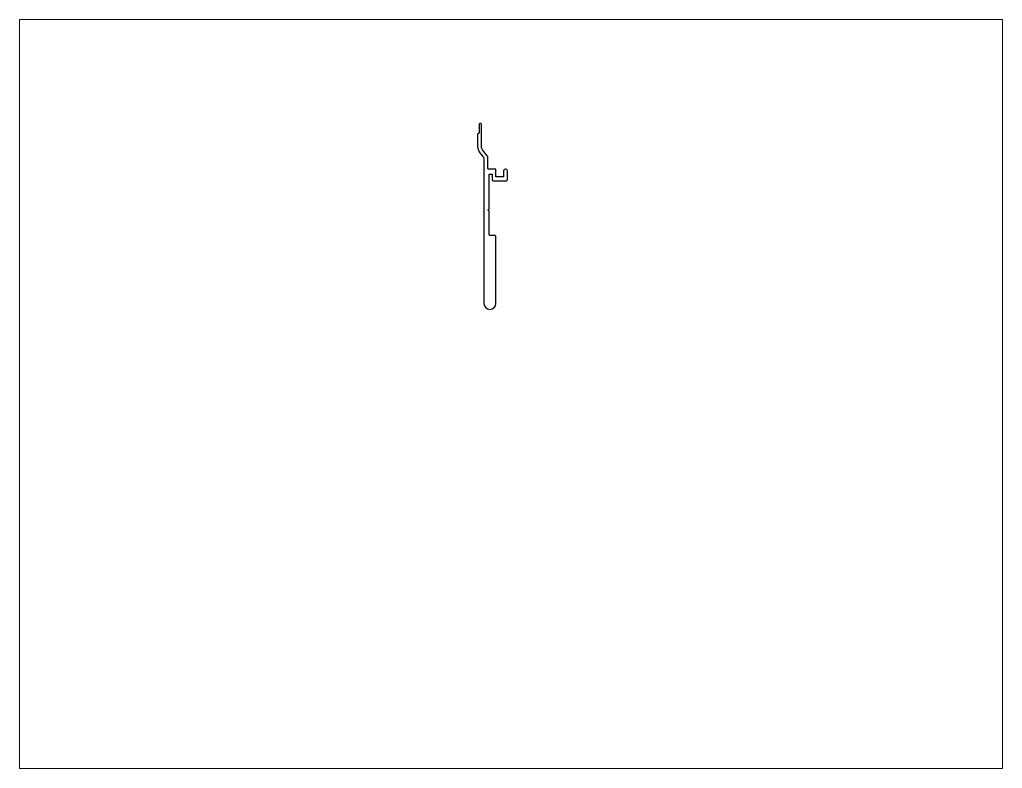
# Paper-space layout 'Layout1' of a CAD drawing. Extents: x 27 to 240, y 20 to 183.
# The model-space entities are those that its viewports show. They can reach past a viewport. Long polylines and large blocks are cut down to what shows.
import ezdxf

# ---------------------------------------------------------------- set-up
doc = ezdxf.new("R2010")
doc.units = 0
doc.header["$LTSCALE"] = 15
doc.layers.get('0').update_dxf_attribs({"linetype": 'CONTINUOUS'})

msp = doc.modelspace()

# ---------------------------------------------------------------- linework, layer by layer
msp.add_lwpolyline([(179.9, 218.53), (179.9, 165.88, 1), (184.6, 165.88), (184.6, 192.03, 0.414214), (184.1, 192.53), (182.4, 192.53, -0.414214), (181.9, 193.03), (181.9, 202.03), (181.4, 202.53), (181.9, 203.03), (181.9, 216.53), (183.1, 216.53), (183.1, 214.5, 0.414214), (183.6, 214), (188.6, 214, 0.414214), (189.1, 214.5), (189.1, 217.93, 0.414214), (188.5, 218.53), (188.2, 218.53, 0.414214), (187.6, 217.93), (187.6, 215.5), (184.6, 215.5), (184.6, 218.53), (181.9, 218.53, -0.414214), (181.41, 219.02), (181.41, 223.17, 0.17429), (181.2, 223.79), (179.38, 226.09, -0.16522), (178.96, 227.34), (178.96, 236.01, 1.006295), (177.96, 236.02), (177.96, 232.76, -0.318422), (177.86, 232.58, -0.04191), (177.66, 232.51), (177.58, 232.49, 0.334523), (177.41, 232.26), (177.41, 227.51, 0.162858), (178.31, 225.01), (179.48, 223.54, -0.167069), (179.9, 222.29)], format="xyb", close=True)

psp = doc.layouts.get("Layout1")

# ---------------------------------------------------------------- viewports
at = {"layer": '0', "color": 0, "linetype": 'BYBLOCK', "ltscale": 0.05}
psp.add_viewport(center=(133.35, 101.6), size=(213.36, 162.56), view_center_point=(190.51, 130.3), view_height=293.8955, dxfattribs=at)

doc.saveas('drawing.dxf')
